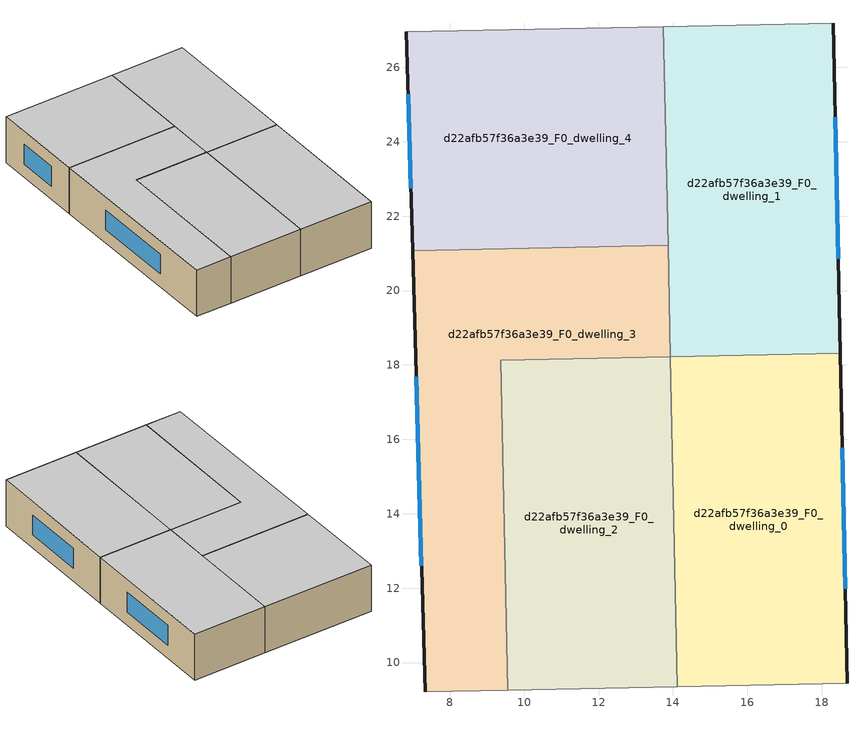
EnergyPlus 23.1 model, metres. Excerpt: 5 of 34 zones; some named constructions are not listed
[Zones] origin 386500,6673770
d22afb57f36a3e39_F0_dwelling_0
 floor ground (EU_floor_Construction): 18.49,18.32 18.68,9.44 14.12,9.35 13.93,18.22 z0
 wall outside (EU_wall_Construction): 18.68,9.44 18.49,18.32 z0:3
 wall adiabatic (EU_wall_Construction): 14.12,9.35 18.68,9.44 z0:3
 wall to d22afb57f36a3e39_F0_dwelling_1 (EU_wall_Construction): 18.49,18.32 13.93,18.22 z0:3
 wall to d22afb57f36a3e39_F0_dwelling_2 (EU_wall_Construction): 13.93,18.22 14.12,9.35 z0:3
 window (EU_Window_Construction): 18.63,11.98 18.55,15.78 z0.86:2.14
 ceiling to d22afb57f36a3e39_F1_dwelling_0 (EU_floor_Construction): 18.68,9.44 18.49,18.32 13.93,18.22 14.12,9.35 z3
d22afb57f36a3e39_F0_dwelling_1
 floor ground (EU_floor_Construction): 18.31,27.19 18.49,18.32 13.93,18.22 13.75,27.09 z0
 wall outside (EU_wall_Construction): 18.49,18.32 18.31,27.19 z0:3
 wall adiabatic (EU_wall_Construction): 18.31,27.19 13.75,27.09 z0:3
 wall to d22afb57f36a3e39_F0_dwelling_4 (EU_wall_Construction): 13.75,27.09 13.87,21.22 z0:3
 wall to d22afb57f36a3e39_F0_dwelling_3 (EU_wall_Construction): 13.87,21.22 13.93,18.22 z0:3
 window (EU_Window_Construction): 18.44,20.85 18.36,24.65 z0.86:2.14
 ceiling to d22afb57f36a3e39_F1_dwelling_1 (EU_floor_Construction): 18.49,18.32 18.31,27.19 13.75,27.09 13.93,18.22 z3
d22afb57f36a3e39_F0_dwelling_2
 floor ground (EU_floor_Construction): 13.93,18.22 14.12,9.35 9.55,9.26 9.37,18.13 z0
 wall adiabatic (EU_wall_Construction): 9.55,9.26 14.12,9.35 z0:3
 wall to d22afb57f36a3e39_F0_dwelling_3 (EU_wall_Construction): 13.93,18.22 9.37,18.13 9.55,9.26 z0:3
 ceiling to d22afb57f36a3e39_F1_dwelling_2 (EU_floor_Construction): 14.12,9.35 13.93,18.22 9.37,18.13 9.55,9.26 z3
d22afb57f36a3e39_F0_dwelling_3
 floor ground (EU_floor_Construction): 13.87,21.22 13.93,18.22 9.37,18.13 9.55,9.26 7.34,9.21 7,21.08 z0
 wall outside (EU_wall_Construction): 7,21.08 7.34,9.21 z0:3
 wall adiabatic (EU_wall_Construction): 7.34,9.21 9.55,9.26 z0:3
 wall to d22afb57f36a3e39_F0_dwelling_4 (EU_wall_Construction): 13.87,21.22 7,21.08 z0:3
 window (EU_Window_Construction): 7.1,17.69 7.24,12.6 z0.86:2.14
 ceiling to d22afb57f36a3e39_F1_dwelling_3 (EU_floor_Construction): 9.55,9.26 9.37,18.13 13.93,18.22 13.87,21.22 7,21.08 7.34,9.21 z3
d22afb57f36a3e39_F0_dwelling_4
 floor ground (EU_floor_Construction): 13.75,27.09 13.87,21.22 7,21.08 6.84,26.96 z0
 wall outside (EU_wall_Construction): 6.84,26.96 7,21.08 z0:3
 wall adiabatic (EU_wall_Construction): 13.75,27.09 6.84,26.96 z0:3
 window (EU_Window_Construction): 6.89,25.28 6.96,22.76 z0.86:2.14
 ceiling to d22afb57f36a3e39_F1_dwelling_4 (EU_floor_Construction): 13.87,21.22 13.75,27.09 6.84,26.96 7,21.08 z3
[HVACTEMPLATE:THERMOSTAT] Constant Heating Setpoint=20; Constant Cooling Setpoint=50
EU_HeatOnly_d22afb57f36a3e39_F0_dwelling_0; EU_HeatOnly_d22afb57f36a3e39_F0_dwelling_1; EU_HeatOnly_d22afb57f36a3e39_F0_dwelling_2; EU_HeatOnly_d22afb57f36a3e39_F0_dwelling_3; EU_HeatOnly_d22afb57f36a3e39_F0_dwelling_4; EU_HeatOnly_d22afb57f36a3e39_F1_dwelling_0; EU_HeatOnly_d22afb57f36a3e39_F1_dwelling_1; EU_HeatOnly_d22afb57f36a3e39_F1_dwelling_2; EU_HeatOnly_d22afb57f36a3e39_F1_dwelling_3; EU_HeatOnly_d22afb57f36a3e39_F1_dwelling_4; EU_HeatOnly_d22afb57f36a3e39_F2_dwelling_0; EU_HeatOnly_d22afb57f36a3e39_F2_dwelling_1; EU_HeatOnly_d22afb57f36a3e39_F2_dwelling_2; EU_HeatOnly_d22afb57f36a3e39_F2_dwelling_3; EU_HeatOnly_d22afb57f36a3e39_F2_dwelling_4; EU_HeatOnly_d22afb57f36a3e39_F3_dwelling_0; EU_HeatOnly_d22afb57f36a3e39_F3_dwelling_1; EU_HeatOnly_d22afb57f36a3e39_F3_dwelling_2; EU_HeatOnly_d22afb57f36a3e39_F3_dwelling_3; EU_HeatOnly_d22afb57f36a3e39_F3_dwelling_4; EU_HeatOnly_d22afb57f36a3e39_F4_dwelling_0; EU_HeatOnly_d22afb57f36a3e39_F4_dwelling_1; EU_HeatOnly_d22afb57f36a3e39_F4_dwelling_2; EU_HeatOnly_d22afb57f36a3e39_F4_dwelling_3; EU_HeatOnly_d22afb57f36a3e39_F4_dwelling_4; EU_HeatOnly_d22afb57f36a3e39_F5_dwelling_0; EU_HeatOnly_d22afb57f36a3e39_F5_dwelling_1; EU_HeatOnly_d22afb57f36a3e39_F5_dwelling_2; EU_HeatOnly_d22afb57f36a3e39_F5_dwelling_3; EU_HeatOnly_d22afb57f36a3e39_F5_dwelling_4; EU_HeatOnly_d22afb57f36a3e39_F6_dwelling_0; EU_HeatOnly_d22afb57f36a3e39_F6_dwelling_1; EU_HeatOnly_d22afb57f36a3e39_F6_dwelling_2; EU_HeatOnly_d22afb57f36a3e39_F6_dwelling_3
[SCHEDULE:CONSTANT]
Name | Hourly Value
EU_AlwaysOn | 1
EU_CoolingOff | 0
[SCHEDULE:FILE] Column Number=1; Rows to Skip at Top=0; Number of Hours of Data=8760; Column Separator=Comma; Interpolate to Timestep=No; Minutes per Item=60; Adjust Schedule for Daylight Savings=Yes
Name | File
EU_Step8_GainSchedule_d22afb57f36a3e39_F5_dwelling_4_f000 | ../../schedules/d22afb57f36a3e39/d22afb57f36a3e39_F5_dwelling_4_f000_gain.csv
EU_Step8_GainSchedule_d22afb57f36a3e39_F6_dwelling_0_f000 | ../../schedules/d22afb57f36a3e39/d22afb57f36a3e39_F6_dwelling_0_f000_gain.csv
EU_Step8_GainSchedule_d22afb57f36a3e39_F6_dwelling_1_f000 | ../../schedules/d22afb57f36a3e39/d22afb57f36a3e39_F6_dwelling_1_f000_gain.csv
EU_Step8_GainSchedule_d22afb57f36a3e39_F6_dwelling_2_f000 | ../../schedules/d22afb57f36a3e39/d22afb57f36a3e39_F6_dwelling_2_f000_gain.csv
EU_Step8_GainSchedule_d22afb57f36a3e39_F6_dwelling_3_f000 | ../../schedules/d22afb57f36a3e39/d22afb57f36a3e39_F6_dwelling_3_f000_gain.csv
